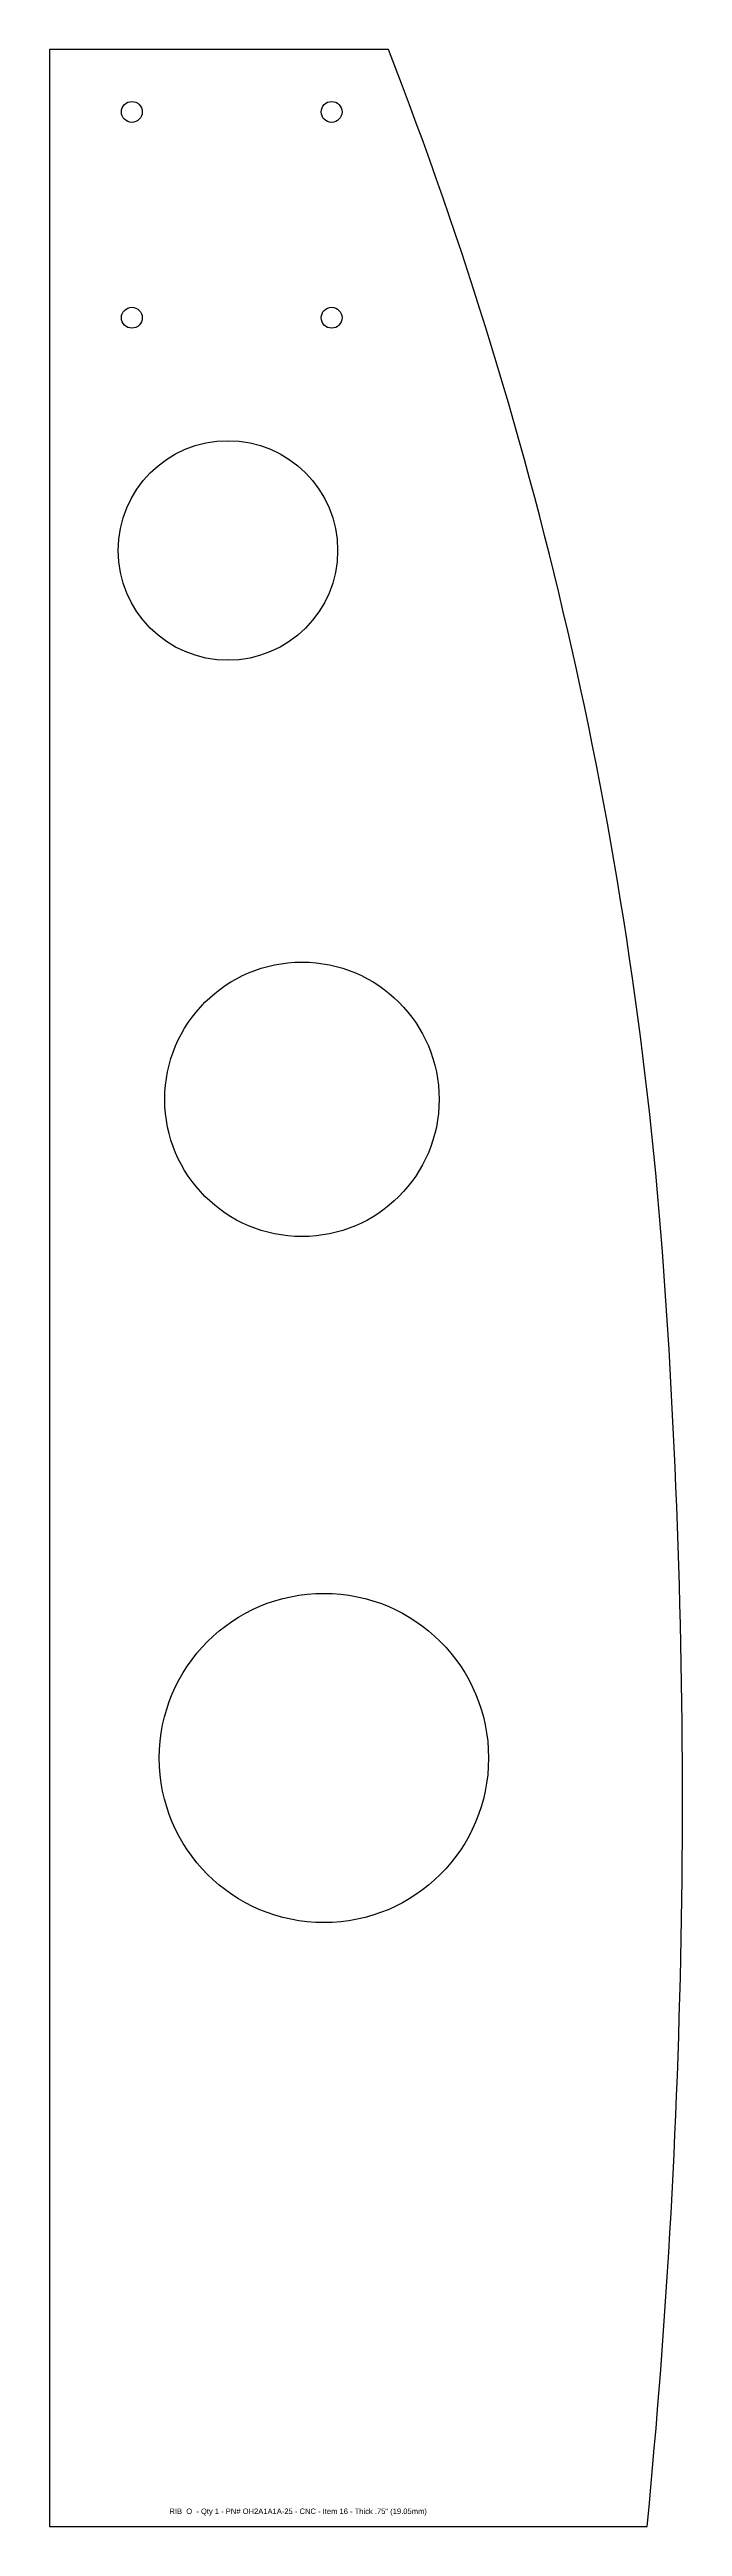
# Model space of a CAD drawing. Extents: x 2.6 to 8.4, y 2.6 to 25.2.
import ezdxf

# ---------------------------------------------------------------- set-up
doc = ezdxf.new("R2010")
doc.units = 0
doc.header["$MEASUREMENT"] = 0
doc.layers.get('0').update_dxf_attribs({"linetype": 'CONTINUOUS'})
doc.layers.add('Info', color=4, linetype='CONTINUOUS')
doc.styles.add('Annotative', font='txt')

msp = doc.modelspace()

# ---------------------------------------------------------------- linework, layer by layer
msp.add_lwpolyline([(2.588, 2.605), (8.033, 2.605, 0.041901), (8.186, 14.04, 0.075331), (5.675, 25.168), (2.588, 25.168)], format="xyb", close=True)
at = {"color": 7, "linetype": 'Continuous'}
for centre, radius in [((3.338, 24.6), 0.095), ((5.158, 24.6), 0.095), ((3.338, 22.725), 0.095), ((5.158, 22.725), 0.095), ((4.213, 20.605), 1), ((4.888, 15.605), 1.25), ((5.088, 9.605), 1.5)]:
    msp.add_circle(centre, radius, dxfattribs=at)

# ---------------------------------------------------------------- texts
at = {"layer": 'Info', "style": 'Annotative'}
msp.add_text('RIB  O  - Qty 1 - PN# OH2A1A1A-25 - CNC - Item 16 - Thick .75" (19.05mm)', height=0.05, dxfattribs=at).set_placement((3.68, 2.718))

doc.saveas('drawing.dxf')
